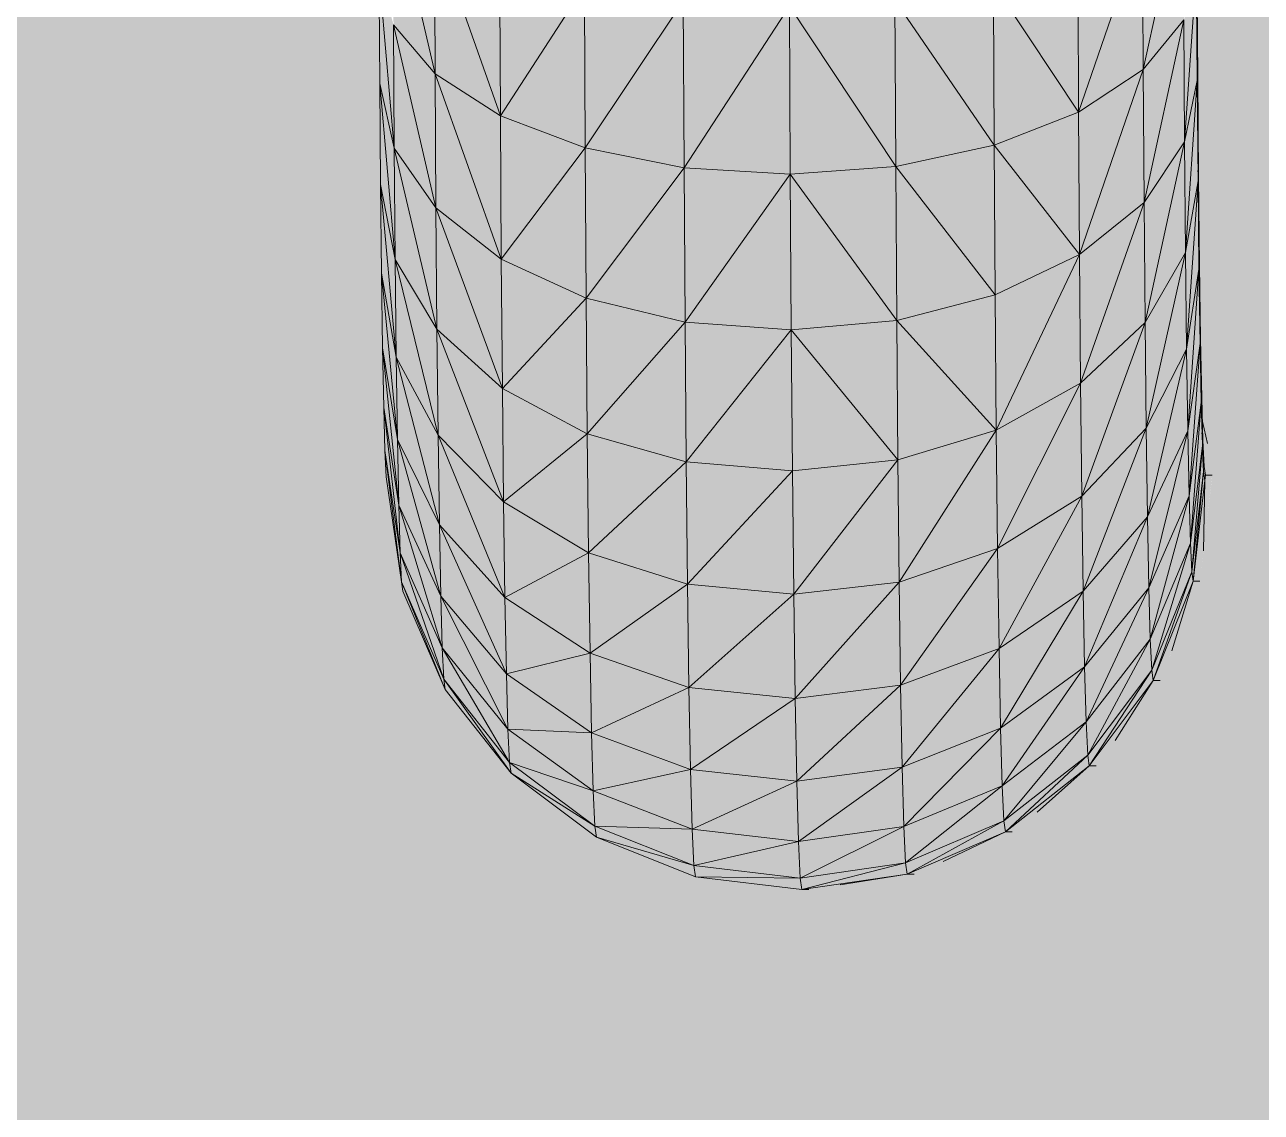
# Model space of a CAD drawing. Header units: millimetres. Extents: x 365175 to 2667127, y -330297 to -162108.
# Drawn here: x 2401698.17 to 2401727.2, y -323479.78 to -323454.25 of the extents above; entities that cross this region are included whole.
import ezdxf

# ---------------------------------------------------------------- set-up
doc = ezdxf.new("R2010")
doc.units = ezdxf.units.MM
doc.header["$MEASUREMENT"] = 0

# ---------------------------------------------------------------- blocks, each defined once
blk = doc.blocks.new('Élément de coupe_1541_4', base_point=(2775447.681, -323933.55))
at = {"linetype": 'Continuous', "lineweight": 0, "true_color": 0x000000}
h = blk.add_hatch(color=18, dxfattribs=at)
h.paths.add_polyline_path([(2401647.415, -323983.55), (2401945.194, -323983.55), (2401699.413, -323118.55), (2401647.415, -323118.55)])
h.paths.add_polyline_path([(2401670.914, -323317.55), (2401731.138, -323317.55), (2401731.138, -323413.55), (2401725.662, -323413.55), (2401725.662, -323440.946), (2401725.664, -323444.067), (2401725.67, -323447.13), (2401725.679, -323450.088), (2401725.692, -323452.889), (2401725.709, -323455.486), (2401725.728, -323457.834), (2401725.751, -323459.893), (2401725.775, -323461.629), (2401725.802, -323463.01), (2401725.806, -323463.165), (2401726.049, -323464.837), (2401725.76, -323467.316), (2401724.824, -323469.644), (2401723.324, -323471.651), (2401721.356, -323473.202), (2401719.052, -323474.191), (2401716.58, -323474.55), (2401716.418, -323474.55), (2401713.922, -323474.254), (2401711.594, -323473.325), (2401709.591, -323471.825), (2401708.044, -323469.856), (2401707.048, -323467.553), (2401706.659, -323464.867), (2401706.63, -323464.251), (2401706.602, -323463.237), (2401706.575, -323461.841), (2401706.55, -323460.088), (2401706.528, -323458.008), (2401706.508, -323455.636), (2401706.491, -323453.012), (2401706.478, -323450.182), (2401706.468, -323447.194), (2401706.463, -323444.099), (2401706.461, -323440.954), (2401706.461, -323413.55), (2401670.914, -323413.55)], flags=0)
for points in [[(2401647.415, -323478.441), (2401675.551, -323478.441), (2401675.551, -323497.285), (2401675.722, -323500.604), (2401675.873, -323503.266), (2401676.439, -323506.255), (2401677.365, -323508.488), (2401678.374, -323510.774), (2401679.712, -323512.274), (2401681.465, -323513.728), (2401683.197, -323514.373), (2401685.521, -323514.848), (2401687.596, -323514.586), (2401690.248, -323514.022), (2401692.588, -323512.864), (2401695.321, -323511.341), (2401697.832, -323509.365), (2401700.349, -323507.075), (2401702.929, -323504.413), (2401705.647, -323501.029), (2401707.515, -323498.452), (2401710.147, -323494.656), (2401712.71, -323490.482), (2401724.824, -323469.644), (2401723.324, -323471.651), (2401721.356, -323473.202), (2401719.052, -323474.191), (2401716.58, -323474.55), (2401716.418, -323474.55), (2401713.922, -323474.254), (2401711.594, -323473.325), (2401709.591, -323471.825), (2401708.044, -323469.856), (2401707.048, -323467.553), (2401706.659, -323464.867), (2401706.63, -323464.251), (2401706.602, -323463.237), (2401706.593, -323462.801), (2401699.063, -323475.756), (2401699.063, -323469.2), (2401706.514, -323456.382), (2401706.508, -323455.636), (2401706.491, -323453.012), (2401706.478, -323450.182), (2401706.468, -323447.194), (2401706.463, -323444.099), (2401706.461, -323440.954), (2401706.461, -323413.55), (2401670.914, -323413.55), (2401670.914, -323352.945), (2401650.84, -323352.945), (2401647.415, -323358.836)], [(2401725.888, -323464.828), (2401725.832, -323464.439), (2401725.847, -323464.745), (2401725.876, -323464.95)], [(2401725.888, -323464.828), (2401725.832, -323464.439), (2401725.847, -323464.745), (2401725.876, -323464.95)]]:
    blk.add_hatch(color=18, dxfattribs=at).paths.add_polyline_path(points)
blk = doc.blocks.new('Élément de coupe_1546_4', base_point=(2775447.681, -323933.55))
at = {"linetype": 'Continuous', "lineweight": 0, "true_color": 0x000000}
for points in [[(2401724.413, -323451.935), (2401724.429, -323455.302), (2401725.37, -323451.042)], [(2401725.37, -323451.042), (2401724.429, -323455.302), (2401725.384, -323454.136)], [(2401707.792, -323452.016), (2401706.816, -323451.133), (2401707.808, -323455.409)], [(2401707.792, -323452.016), (2401706.816, -323451.133), (2401707.808, -323455.409)], [(2401707.808, -323455.409), (2401706.816, -323451.133), (2401706.831, -323454.255)], [(2401707.808, -323455.409), (2401706.816, -323451.133), (2401706.831, -323454.255)], [(2401709.323, -323452.771), (2401707.792, -323452.016), (2401709.34, -323456.395)], [(2401709.323, -323452.771), (2401707.792, -323452.016), (2401709.34, -323456.395)], [(2401709.34, -323456.395), (2401707.792, -323452.016), (2401707.808, -323455.409)], [(2401709.34, -323456.395), (2401707.792, -323452.016), (2401707.808, -323455.409)], [(2401724.413, -323451.935), (2401722.896, -323452.705), (2401722.912, -323456.308)], [(2401722.912, -323456.308), (2401724.429, -323455.302), (2401724.413, -323451.935)], [(2401711.313, -323453.346), (2401709.323, -323452.771), (2401709.34, -323456.395)], [(2401711.313, -323453.346), (2401709.323, -323452.771), (2401709.34, -323456.395)], [(2401720.914, -323453.299), (2401722.912, -323456.308), (2401722.896, -323452.705)], [(2401706.831, -323454.255), (2401706.491, -323453.012), (2401706.849, -323457.149)], [(2401706.831, -323454.255), (2401706.491, -323453.012), (2401706.849, -323457.149)], [(2401706.491, -323453.012), (2401706.508, -323455.636), (2401706.849, -323457.149)], [(2401706.491, -323453.012), (2401706.508, -323455.636), (2401706.849, -323457.149)], [(2401725.402, -323457.004), (2401725.679, -323452.95), (2401725.384, -323454.136)], [(2401725.696, -323455.561), (2401725.679, -323452.95), (2401725.402, -323457.004)], [(2401725.679, -323452.839), (2401725.679, -323452.95), (2401725.694, -323455.331), (2401725.709, -323455.486), (2401725.692, -323452.889)], [(2401725.679, -323452.839), (2401725.679, -323452.95), (2401725.694, -323455.331), (2401725.709, -323455.486), (2401725.692, -323452.889)], [(2401709.34, -323456.395), (2401711.331, -323457.147), (2401711.313, -323453.346)], [(2401709.34, -323456.395), (2401711.331, -323457.147), (2401711.313, -323453.346)], [(2401711.313, -323453.346), (2401711.331, -323457.147), (2401713.633, -323453.703)], [(2401720.914, -323453.299), (2401718.602, -323453.679), (2401720.932, -323457.085)], [(2401722.912, -323456.308), (2401720.914, -323453.299), (2401720.932, -323457.085)], [(2401713.633, -323453.703), (2401711.331, -323457.147), (2401713.651, -323457.612)], [(2401716.127, -323453.816), (2401713.633, -323453.703), (2401713.651, -323457.612)], [(2401713.651, -323457.612), (2401716.145, -323457.76), (2401716.127, -323453.816)], [(2401718.602, -323453.679), (2401716.127, -323453.816), (2401718.62, -323457.581)], [(2401718.62, -323457.581), (2401716.127, -323453.816), (2401716.145, -323457.76)], [(2401720.932, -323457.085), (2401718.602, -323453.679), (2401718.62, -323457.581)], [(2401725.384, -323454.136), (2401724.429, -323455.302), (2401724.449, -323458.424)], [(2401725.384, -323454.136), (2401724.449, -323458.424), (2401725.402, -323457.004)], [(2401707.808, -323455.409), (2401706.831, -323454.255), (2401707.828, -323458.554)], [(2401707.808, -323455.409), (2401706.831, -323454.255), (2401707.828, -323458.554)], [(2401707.828, -323458.554), (2401706.831, -323454.255), (2401706.849, -323457.149)], [(2401707.828, -323458.554), (2401706.831, -323454.255), (2401706.849, -323457.149)], [(2401709.34, -323456.395), (2401707.808, -323455.409), (2401709.361, -323459.755)], [(2401709.34, -323456.395), (2401707.808, -323455.409), (2401709.361, -323459.755)], [(2401707.808, -323455.409), (2401707.828, -323458.554), (2401709.361, -323459.755)], [(2401707.808, -323455.409), (2401707.828, -323458.554), (2401709.361, -323459.755)], [(2401722.912, -323456.308), (2401722.934, -323459.649), (2401724.429, -323455.302)], [(2401724.429, -323455.302), (2401722.934, -323459.649), (2401724.449, -323458.424)], [(2401725.694, -323455.331), (2401725.695, -323455.425), (2401725.709, -323455.486)], [(2401725.694, -323455.331), (2401725.695, -323455.425), (2401725.709, -323455.486)], [(2401706.849, -323457.149), (2401706.508, -323455.636), (2401706.871, -323459.765)], [(2401706.849, -323457.149), (2401706.508, -323455.636), (2401706.871, -323459.765)], [(2401706.508, -323455.636), (2401706.528, -323458.008), (2401706.871, -323459.765)], [(2401706.508, -323455.636), (2401706.528, -323458.008), (2401706.871, -323459.765)], [(2401725.402, -323457.004), (2401725.424, -323459.598), (2401725.696, -323455.561)], [(2401725.424, -323459.598), (2401725.716, -323457.921), (2401725.696, -323455.561)], [(2401725.695, -323455.425), (2401725.714, -323457.675), (2401725.728, -323457.834), (2401725.709, -323455.486)], [(2401725.695, -323455.425), (2401725.714, -323457.675), (2401725.728, -323457.834), (2401725.709, -323455.486)], [(2401709.34, -323456.395), (2401709.361, -323459.755), (2401711.331, -323457.147)], [(2401709.34, -323456.395), (2401709.361, -323459.755), (2401711.331, -323457.147)], [(2401720.932, -323457.085), (2401722.934, -323459.649), (2401722.912, -323456.308)], [(2401707.828, -323458.554), (2401706.849, -323457.149), (2401707.851, -323461.397)], [(2401707.828, -323458.554), (2401706.849, -323457.149), (2401707.851, -323461.397)], [(2401707.851, -323461.397), (2401706.849, -323457.149), (2401706.871, -323459.765)], [(2401707.851, -323461.397), (2401706.849, -323457.149), (2401706.871, -323459.765)], [(2401709.361, -323459.755), (2401711.354, -323460.67), (2401711.331, -323457.147)], [(2401709.361, -323459.755), (2401711.354, -323460.67), (2401711.331, -323457.147)], [(2401711.331, -323457.147), (2401711.354, -323460.67), (2401713.651, -323457.612)], [(2401711.331, -323457.147), (2401711.354, -323460.67), (2401713.651, -323457.612)], [(2401718.62, -323457.581), (2401720.954, -323460.595), (2401720.932, -323457.085)], [(2401720.932, -323457.085), (2401720.954, -323460.595), (2401722.934, -323459.649)], [(2401724.449, -323458.424), (2401724.472, -323461.247), (2401725.402, -323457.004)], [(2401725.402, -323457.004), (2401724.472, -323461.247), (2401725.424, -323459.598)], [(2401711.354, -323460.67), (2401713.674, -323461.237), (2401713.651, -323457.612)], [(2401711.354, -323460.67), (2401713.674, -323461.237), (2401713.651, -323457.612)], [(2401716.145, -323457.76), (2401713.651, -323457.612), (2401713.674, -323461.237)], [(2401718.62, -323457.581), (2401716.145, -323457.76), (2401718.643, -323461.198)], [(2401718.62, -323457.581), (2401718.643, -323461.198), (2401720.954, -323460.595)], [(2401725.714, -323457.675), (2401725.714, -323457.762), (2401725.728, -323457.834)], [(2401725.714, -323457.675), (2401725.714, -323457.762), (2401725.728, -323457.834)], [(2401706.871, -323459.765), (2401706.528, -323458.008), (2401706.896, -323462.06)], [(2401706.871, -323459.765), (2401706.528, -323458.008), (2401706.896, -323462.06)], [(2401706.55, -323460.088), (2401706.896, -323462.06), (2401706.528, -323458.008)], [(2401706.55, -323460.088), (2401706.896, -323462.06), (2401706.528, -323458.008)], [(2401716.145, -323457.76), (2401713.674, -323461.237), (2401716.168, -323461.417)], [(2401716.145, -323457.76), (2401716.168, -323461.417), (2401718.643, -323461.198)], [(2401725.716, -323457.921), (2401725.424, -323459.598), (2401725.448, -323461.872)], [(2401725.448, -323461.872), (2401725.738, -323459.991), (2401725.716, -323457.921)], [(2401725.714, -323457.762), (2401725.716, -323457.921), (2401725.735, -323459.732), (2401725.751, -323459.893), (2401725.728, -323457.834)], [(2401725.714, -323457.762), (2401725.716, -323457.921), (2401725.735, -323459.732), (2401725.751, -323459.893), (2401725.728, -323457.834)], [(2401709.361, -323459.755), (2401707.828, -323458.554), (2401709.386, -323462.792)], [(2401709.361, -323459.755), (2401707.828, -323458.554), (2401709.386, -323462.792)], [(2401707.828, -323458.554), (2401707.851, -323461.397), (2401709.386, -323462.792)], [(2401707.828, -323458.554), (2401707.851, -323461.397), (2401709.386, -323462.792)], [(2401722.959, -323462.669), (2401724.449, -323458.424), (2401722.934, -323459.649)], [(2401722.959, -323462.669), (2401724.472, -323461.247), (2401724.449, -323458.424)], [(2401707.851, -323461.397), (2401706.871, -323459.765), (2401707.878, -323463.891)], [(2401707.851, -323461.397), (2401706.871, -323459.765), (2401707.878, -323463.891)], [(2401707.878, -323463.891), (2401706.871, -323459.765), (2401706.896, -323462.06)], [(2401707.878, -323463.891), (2401706.871, -323459.765), (2401706.896, -323462.06)], [(2401709.361, -323459.755), (2401709.386, -323462.792), (2401711.354, -323460.67)], [(2401709.361, -323459.755), (2401709.386, -323462.792), (2401711.354, -323460.67)], [(2401720.954, -323460.595), (2401720.98, -323463.768), (2401722.934, -323459.649)], [(2401722.934, -323459.649), (2401720.98, -323463.768), (2401722.959, -323462.669)], [(2401725.424, -323459.598), (2401724.472, -323461.247), (2401724.499, -323463.722)], [(2401724.499, -323463.722), (2401725.448, -323461.872), (2401725.424, -323459.598)], [(2401725.735, -323459.732), (2401725.736, -323459.81), (2401725.751, -323459.893)], [(2401725.735, -323459.732), (2401725.736, -323459.81), (2401725.751, -323459.893)], [(2401725.448, -323461.872), (2401725.475, -323463.788), (2401725.738, -323459.991)], [(2401725.475, -323463.788), (2401725.763, -323461.735), (2401725.738, -323459.991)], [(2401725.751, -323459.893), (2401725.736, -323459.81), (2401725.738, -323459.991), (2401725.759, -323461.464), (2401725.775, -323461.629)], [(2401725.751, -323459.893), (2401725.736, -323459.81), (2401725.738, -323459.991), (2401725.759, -323461.464), (2401725.775, -323461.629)], [(2401706.896, -323462.06), (2401706.55, -323460.088), (2401706.923, -323463.994)], [(2401706.896, -323462.06), (2401706.55, -323460.088), (2401706.923, -323463.994)], [(2401706.55, -323460.088), (2401706.575, -323461.841), (2401706.923, -323463.994)], [(2401706.55, -323460.088), (2401706.575, -323461.841), (2401706.923, -323463.994)], [(2401720.954, -323460.595), (2401718.643, -323461.198), (2401720.98, -323463.768)], [(2401711.354, -323460.67), (2401709.386, -323462.792), (2401711.38, -323463.855)], [(2401711.354, -323460.67), (2401709.386, -323462.792), (2401711.38, -323463.855)], [(2401711.354, -323460.67), (2401711.38, -323463.855), (2401713.674, -323461.237)], [(2401711.354, -323460.67), (2401711.38, -323463.855), (2401713.674, -323461.237)], [(2401716.168, -323461.417), (2401718.67, -323464.469), (2401718.643, -323461.198)], [(2401718.643, -323461.198), (2401718.67, -323464.469), (2401720.98, -323463.768)], [(2401709.386, -323462.792), (2401707.851, -323461.397), (2401709.415, -323465.456)], [(2401709.386, -323462.792), (2401707.851, -323461.397), (2401709.415, -323465.456)], [(2401709.415, -323465.456), (2401707.851, -323461.397), (2401707.878, -323463.891)], [(2401709.415, -323465.456), (2401707.851, -323461.397), (2401707.878, -323463.891)], [(2401713.674, -323461.237), (2401711.38, -323463.855), (2401713.702, -323464.514)], [(2401713.674, -323461.237), (2401711.38, -323463.855), (2401713.702, -323464.514)], [(2401713.674, -323461.237), (2401713.702, -323464.514), (2401716.168, -323461.417)], [(2401713.674, -323461.237), (2401713.702, -323464.514), (2401716.168, -323461.417)], [(2401713.702, -323464.514), (2401716.196, -323464.723), (2401716.168, -323461.417)], [(2401713.702, -323464.514), (2401716.196, -323464.723), (2401716.168, -323461.417)], [(2401716.168, -323461.417), (2401716.196, -323464.723), (2401718.67, -323464.469)], [(2401722.987, -323465.318), (2401724.472, -323461.247), (2401722.959, -323462.669)], [(2401724.472, -323461.247), (2401722.987, -323465.318), (2401724.499, -323463.722)], [(2401725.759, -323461.464), (2401725.76, -323461.533), (2401725.775, -323461.629)], [(2401725.759, -323461.464), (2401725.76, -323461.533), (2401725.775, -323461.629)], [(2401725.505, -323465.314), (2401725.763, -323461.735), (2401725.475, -323463.788)], [(2401725.505, -323465.314), (2401725.789, -323463.124), (2401725.763, -323461.735)], [(2401725.76, -323461.533), (2401725.763, -323461.735), (2401725.784, -323462.837), (2401725.802, -323463.01), (2401725.775, -323461.629)], [(2401725.76, -323461.533), (2401725.763, -323461.735), (2401725.784, -323462.837), (2401725.802, -323463.01), (2401725.775, -323461.629)], [(2401706.923, -323463.994), (2401706.575, -323461.841), (2401706.953, -323465.534)], [(2401706.923, -323463.994), (2401706.575, -323461.841), (2401706.953, -323465.534)], [(2401706.953, -323465.534), (2401706.575, -323461.841), (2401706.602, -323463.237)], [(2401706.953, -323465.534), (2401706.575, -323461.841), (2401706.602, -323463.237)], [(2401707.878, -323463.891), (2401706.896, -323462.06), (2401707.908, -323465.993)], [(2401707.878, -323463.891), (2401706.896, -323462.06), (2401707.908, -323465.993)], [(2401706.896, -323462.06), (2401706.923, -323463.994), (2401707.908, -323465.993)], [(2401706.896, -323462.06), (2401706.923, -323463.994), (2401707.908, -323465.993)], [(2401724.499, -323463.722), (2401724.528, -323465.808), (2401725.448, -323461.872)], [(2401725.448, -323461.872), (2401724.528, -323465.808), (2401725.475, -323463.788)], [(2401720.98, -323463.768), (2401721.01, -323466.552), (2401722.959, -323462.669)], [(2401722.959, -323462.669), (2401721.01, -323466.552), (2401722.987, -323465.318)], [(2401709.386, -323462.792), (2401709.415, -323465.456), (2401711.38, -323463.855)], [(2401709.386, -323462.792), (2401709.415, -323465.456), (2401711.38, -323463.855)], [(2401725.802, -323463.01), (2401725.784, -323462.837), (2401725.785, -323462.9)], [(2401725.802, -323463.01), (2401725.784, -323462.837), (2401725.785, -323462.9)], [(2401725.785, -323462.9), (2401725.789, -323463.124), (2401725.809, -323463.834), (2401725.83, -323464.014), (2401725.802, -323463.01)], [(2401725.785, -323462.9), (2401725.789, -323463.124), (2401725.809, -323463.834), (2401725.83, -323464.014), (2401725.802, -323463.01)], [(2401706.602, -323463.237), (2401706.984, -323466.652), (2401706.953, -323465.534)], [(2401706.602, -323463.237), (2401706.984, -323466.652), (2401706.953, -323465.534)], [(2401706.984, -323466.652), (2401706.602, -323463.237), (2401706.63, -323464.251)], [(2401706.984, -323466.652), (2401706.602, -323463.237), (2401706.63, -323464.251)], [(2401725.505, -323465.314), (2401725.536, -323466.423), (2401725.789, -323463.124)], [(2401725.536, -323466.423), (2401725.817, -323464.133), (2401725.789, -323463.124)], [(2401725.939, -323464.081), (2401725.806, -323463.165), (2401725.817, -323463.566)], [(2401720.98, -323463.768), (2401718.67, -323464.469), (2401718.701, -323467.337)], [(2401720.98, -323463.768), (2401718.701, -323467.337), (2401721.01, -323466.552)], [(2401724.499, -323463.722), (2401722.987, -323465.318), (2401723.019, -323467.551)], [(2401724.499, -323463.722), (2401723.019, -323467.551), (2401724.528, -323465.808)], [(2401725.475, -323463.788), (2401724.528, -323465.808), (2401724.56, -323467.469)], [(2401725.475, -323463.788), (2401724.56, -323467.469), (2401725.505, -323465.314)], [(2401725.817, -323463.566), (2401725.83, -323464.014), (2401725.859, -323464.623), (2401725.888, -323464.828), (2401726.048, -323464.828), (2401725.939, -323464.081)], [(2401707.908, -323465.993), (2401706.923, -323463.994), (2401707.94, -323467.666)], [(2401707.908, -323465.993), (2401706.923, -323463.994), (2401707.94, -323467.666)], [(2401707.94, -323467.666), (2401706.923, -323463.994), (2401706.953, -323465.534)], [(2401707.94, -323467.666), (2401706.923, -323463.994), (2401706.953, -323465.534)], [(2401709.415, -323465.456), (2401707.878, -323463.891), (2401709.447, -323467.701)], [(2401709.415, -323465.456), (2401707.878, -323463.891), (2401709.447, -323467.701)], [(2401707.878, -323463.891), (2401707.908, -323465.993), (2401709.447, -323467.701)], [(2401707.878, -323463.891), (2401707.908, -323465.993), (2401709.447, -323467.701)], [(2401711.38, -323463.855), (2401709.415, -323465.456), (2401711.41, -323466.649)], [(2401711.38, -323463.855), (2401709.415, -323465.456), (2401711.41, -323466.649)], [(2401711.38, -323463.855), (2401711.41, -323466.649), (2401713.702, -323464.514)], [(2401711.38, -323463.855), (2401711.41, -323466.649), (2401713.702, -323464.514)], [(2401725.809, -323463.834), (2401725.811, -323463.883), (2401725.83, -323464.014)], [(2401725.809, -323463.834), (2401725.811, -323463.883), (2401725.83, -323464.014)], [(2401725.83, -323464.014), (2401725.811, -323463.883), (2401725.817, -323464.133), (2401725.83, -323464.398), (2401725.859, -323464.623)], [(2401725.83, -323464.014), (2401725.811, -323463.883), (2401725.817, -323464.133), (2401725.83, -323464.398), (2401725.859, -323464.623)], [(2401706.63, -323464.251), (2401707.016, -323467.331), (2401706.984, -323466.652)], [(2401706.63, -323464.251), (2401707.016, -323467.331), (2401706.984, -323466.652)], [(2401706.63, -323464.251), (2401706.659, -323464.867), (2401707.016, -323467.331)], [(2401706.63, -323464.251), (2401706.659, -323464.867), (2401707.016, -323467.331)], [(2401725.536, -323466.423), (2401725.568, -323467.096), (2401725.817, -323464.133)], [(2401725.568, -323467.096), (2401725.847, -323464.745), (2401725.817, -323464.133)], [(2401725.83, -323464.398), (2401725.832, -323464.439), (2401725.859, -323464.623)], [(2401725.83, -323464.398), (2401725.832, -323464.439), (2401725.859, -323464.623)], [(2401713.702, -323464.514), (2401711.41, -323466.649), (2401713.733, -323467.388)], [(2401713.702, -323464.514), (2401711.41, -323466.649), (2401713.733, -323467.388)], [(2401713.702, -323464.514), (2401713.733, -323467.388), (2401716.196, -323464.723)], [(2401713.702, -323464.514), (2401713.733, -323467.388), (2401716.196, -323464.723)], [(2401716.196, -323464.723), (2401716.227, -323467.623), (2401718.67, -323464.469)], [(2401716.196, -323464.723), (2401716.227, -323467.623), (2401718.67, -323464.469)], [(2401716.227, -323467.623), (2401718.701, -323467.337), (2401718.67, -323464.469)], [(2401716.227, -323467.623), (2401718.701, -323467.337), (2401718.67, -323464.469)], [(2401713.733, -323467.388), (2401716.227, -323467.623), (2401716.196, -323464.723)], [(2401713.733, -323467.388), (2401716.227, -323467.623), (2401716.196, -323464.723)], [(2401725.568, -323467.096), (2401725.6, -323467.316), (2401725.847, -323464.745)], [(2401725.6, -323467.316), (2401725.876, -323464.95), (2401725.847, -323464.745)], [(2401725.876, -323464.95), (2401725.6, -323467.316), (2401725.76, -323467.316), (2401725.842, -323466.607)], [(2401725.842, -323466.607), (2401725.846, -323466.577), (2401725.888, -323464.828), (2401725.876, -323464.95)], [(2401725.846, -323466.577), (2401726.048, -323464.828), (2401725.888, -323464.828)], [(2401725.848, -323466.558), (2401725.888, -323464.828), (2401725.846, -323466.577)], [(2401707.94, -323467.666), (2401706.953, -323465.534), (2401707.974, -323468.881)], [(2401707.94, -323467.666), (2401706.953, -323465.534), (2401707.974, -323468.881)], [(2401706.953, -323465.534), (2401706.984, -323466.652), (2401707.974, -323468.881)], [(2401706.953, -323465.534), (2401706.984, -323466.652), (2401707.974, -323468.881)], [(2401711.41, -323466.649), (2401709.415, -323465.456), (2401709.447, -323467.701)], [(2401711.41, -323466.649), (2401709.415, -323465.456), (2401709.447, -323467.701)], [(2401722.987, -323465.318), (2401721.01, -323466.552), (2401721.044, -323468.897)], [(2401721.044, -323468.897), (2401723.019, -323467.551), (2401722.987, -323465.318)], [(2401724.56, -323467.469), (2401724.594, -323468.676), (2401725.505, -323465.314)], [(2401725.505, -323465.314), (2401724.594, -323468.676), (2401725.536, -323466.423)], [(2401723.019, -323467.551), (2401723.053, -323469.328), (2401724.528, -323465.808)], [(2401724.528, -323465.808), (2401723.053, -323469.328), (2401724.56, -323467.469)], [(2401709.447, -323467.701), (2401707.908, -323465.993), (2401709.481, -323469.488)], [(2401709.447, -323467.701), (2401707.908, -323465.993), (2401709.481, -323469.488)], [(2401707.908, -323465.993), (2401707.94, -323467.666), (2401709.481, -323469.488)], [(2401707.908, -323465.993), (2401707.94, -323467.666), (2401709.481, -323469.488)], [(2401724.594, -323468.676), (2401724.629, -323469.408), (2401725.536, -323466.423)], [(2401725.536, -323466.423), (2401724.629, -323469.408), (2401725.568, -323467.096)], [(2401707.974, -323468.882), (2401706.984, -323466.652), (2401708.009, -323469.619)], [(2401707.974, -323468.882), (2401706.984, -323466.652), (2401708.009, -323469.619)], [(2401706.984, -323466.652), (2401707.016, -323467.331), (2401708.009, -323469.619)], [(2401706.984, -323466.652), (2401707.016, -323467.331), (2401708.009, -323469.619)], [(2401709.447, -323467.701), (2401711.444, -323469.003), (2401711.41, -323466.649)], [(2401709.447, -323467.701), (2401711.444, -323469.003), (2401711.41, -323466.649)], [(2401713.733, -323467.388), (2401711.41, -323466.649), (2401711.444, -323469.003)], [(2401713.733, -323467.388), (2401711.41, -323466.649), (2401711.444, -323469.003)], [(2401721.01, -323466.552), (2401718.701, -323467.337), (2401718.735, -323469.755)], [(2401721.01, -323466.552), (2401718.701, -323467.337), (2401718.735, -323469.755)], [(2401718.735, -323469.755), (2401721.044, -323468.897), (2401721.01, -323466.552)], [(2401718.735, -323469.755), (2401721.044, -323468.897), (2401721.01, -323466.552)], [(2401724.629, -323469.408), (2401724.663, -323469.644), (2401725.568, -323467.096)], [(2401725.568, -323467.096), (2401724.663, -323469.644), (2401725.6, -323467.316)], [(2401708.009, -323469.619), (2401707.016, -323467.331), (2401708.044, -323469.856)], [(2401708.009, -323469.619), (2401707.016, -323467.331), (2401708.044, -323469.856)], [(2401708.044, -323469.856), (2401707.016, -323467.331), (2401707.048, -323467.553)], [(2401708.044, -323469.856), (2401707.016, -323467.331), (2401707.048, -323467.553)], [(2401711.444, -323469.003), (2401713.767, -323469.81), (2401713.733, -323467.388)], [(2401711.444, -323469.003), (2401713.767, -323469.81), (2401713.733, -323467.388)], [(2401716.227, -323467.623), (2401713.733, -323467.388), (2401713.767, -323469.81)], [(2401716.227, -323467.623), (2401713.733, -323467.388), (2401713.767, -323469.81)], [(2401718.701, -323467.337), (2401716.227, -323467.623), (2401716.262, -323470.066)], [(2401718.701, -323467.337), (2401716.227, -323467.623), (2401716.262, -323470.066)], [(2401716.262, -323470.066), (2401718.735, -323469.755), (2401718.701, -323467.337)], [(2401716.262, -323470.066), (2401718.735, -323469.755), (2401718.701, -323467.337)], [(2401721.044, -323468.897), (2401721.08, -323470.764), (2401723.019, -323467.551)], [(2401721.044, -323468.897), (2401721.08, -323470.764), (2401723.019, -323467.551)], [(2401723.019, -323467.551), (2401721.08, -323470.764), (2401723.053, -323469.328)], [(2401723.019, -323467.551), (2401721.08, -323470.764), (2401723.053, -323469.328)], [(2401724.56, -323467.469), (2401723.053, -323469.328), (2401723.089, -323470.619)], [(2401724.56, -323467.469), (2401723.089, -323470.619), (2401724.594, -323468.676)], [(2401724.663, -323469.644), (2401724.824, -323469.644), (2401725.103, -323468.948), (2401725.6, -323467.316)], [(2401725.6, -323467.316), (2401725.104, -323468.948), (2401725.76, -323467.316)], [(2401707.94, -323467.666), (2401709.517, -323470.787), (2401709.481, -323469.488)], [(2401707.94, -323467.666), (2401709.517, -323470.787), (2401709.481, -323469.488)], [(2401707.94, -323467.666), (2401707.974, -323468.882), (2401709.517, -323470.787)], [(2401707.94, -323467.666), (2401707.974, -323468.882), (2401709.517, -323470.787)], [(2401709.447, -323467.701), (2401709.481, -323469.488), (2401711.444, -323469.003)], [(2401709.447, -323467.701), (2401709.481, -323469.488), (2401711.444, -323469.003)], [(2401713.767, -323469.81), (2401716.262, -323470.066), (2401716.227, -323467.623)], [(2401713.767, -323469.81), (2401716.262, -323470.066), (2401716.227, -323467.623)], [(2401723.089, -323470.619), (2401723.127, -323471.403), (2401724.594, -323468.676)], [(2401723.089, -323470.619), (2401723.127, -323471.403), (2401724.594, -323468.676)], [(2401724.594, -323468.676), (2401723.127, -323471.403), (2401724.629, -323469.408)], [(2401724.594, -323468.676), (2401723.127, -323471.403), (2401724.629, -323469.408)], [(2401709.517, -323470.787), (2401707.974, -323468.882), (2401709.555, -323471.575)], [(2401709.517, -323470.787), (2401707.974, -323468.882), (2401709.555, -323471.575)], [(2401707.974, -323468.882), (2401708.009, -323469.619), (2401709.555, -323471.575)], [(2401707.974, -323468.882), (2401708.009, -323469.619), (2401709.555, -323471.575)], [(2401711.444, -323469.003), (2401709.481, -323469.488), (2401711.48, -323470.877)], [(2401711.444, -323469.003), (2401709.481, -323469.488), (2401711.48, -323470.877)], [(2401713.767, -323469.81), (2401711.444, -323469.003), (2401711.48, -323470.877)], [(2401713.767, -323469.81), (2401711.444, -323469.003), (2401711.48, -323470.877)], [(2401718.735, -323469.755), (2401718.772, -323471.679), (2401721.044, -323468.897)], [(2401718.735, -323469.755), (2401718.772, -323471.679), (2401721.044, -323468.897)], [(2401721.044, -323468.897), (2401718.772, -323471.679), (2401721.08, -323470.764)], [(2401721.044, -323468.897), (2401718.772, -323471.679), (2401721.08, -323470.764)], [(2401723.053, -323469.328), (2401721.08, -323470.764), (2401721.117, -323472.12)], [(2401723.053, -323469.328), (2401721.08, -323470.764), (2401721.117, -323472.12)], [(2401721.117, -323472.12), (2401723.089, -323470.619), (2401723.053, -323469.328)], [(2401721.117, -323472.12), (2401723.089, -323470.619), (2401723.053, -323469.328)], [(2401709.555, -323471.575), (2401708.009, -323469.619), (2401709.591, -323471.825)], [(2401709.555, -323471.575), (2401708.009, -323469.619), (2401709.591, -323471.825)], [(2401708.009, -323469.619), (2401708.044, -323469.856), (2401709.591, -323471.825)], [(2401708.009, -323469.619), (2401708.044, -323469.856), (2401709.591, -323471.825)], [(2401711.48, -323470.877), (2401709.481, -323469.488), (2401709.517, -323470.787)], [(2401711.48, -323470.877), (2401709.481, -323469.488), (2401709.517, -323470.787)], [(2401723.127, -323471.403), (2401723.162, -323471.651), (2401724.629, -323469.408)], [(2401723.127, -323471.403), (2401723.162, -323471.651), (2401724.629, -323469.408)], [(2401723.162, -323471.651), (2401724.663, -323469.644), (2401724.629, -323469.408)], [(2401723.162, -323471.651), (2401724.663, -323469.644), (2401724.629, -323469.408)], [(2401713.767, -323469.81), (2401711.48, -323470.877), (2401713.804, -323471.738)], [(2401713.767, -323469.81), (2401711.48, -323470.877), (2401713.804, -323471.738)], [(2401713.767, -323469.81), (2401713.804, -323471.738), (2401716.262, -323470.066)], [(2401713.767, -323469.81), (2401713.804, -323471.738), (2401716.262, -323470.066)], [(2401716.262, -323470.066), (2401716.299, -323472.011), (2401718.735, -323469.755)], [(2401716.262, -323470.066), (2401716.299, -323472.011), (2401718.735, -323469.755)], [(2401718.735, -323469.755), (2401716.299, -323472.011), (2401718.772, -323471.679)], [(2401718.735, -323469.755), (2401716.299, -323472.011), (2401718.772, -323471.679)], [(2401724.663, -323469.644), (2401723.162, -323471.651), (2401723.324, -323471.651), (2401723.771, -323471.053)], [(2401724.663, -323469.644), (2401723.162, -323471.651), (2401723.324, -323471.651), (2401723.771, -323471.053)], [(2401723.771, -323471.053), (2401724.824, -323469.644), (2401724.663, -323469.644)], [(2401723.771, -323471.053), (2401724.824, -323469.644), (2401724.663, -323469.644)], [(2401716.262, -323470.066), (2401713.804, -323471.738), (2401716.299, -323472.011)], [(2401716.262, -323470.066), (2401713.804, -323471.738), (2401716.299, -323472.011)], [(2401711.48, -323470.877), (2401709.517, -323470.787), (2401711.518, -323472.239)], [(2401711.48, -323470.877), (2401709.517, -323470.787), (2401711.518, -323472.239)], [(2401709.517, -323470.787), (2401709.555, -323471.575), (2401711.518, -323472.239)], [(2401709.517, -323470.787), (2401709.555, -323471.575), (2401711.518, -323472.239)], [(2401721.08, -323470.764), (2401718.772, -323471.679), (2401718.811, -323473.077)], [(2401721.08, -323470.764), (2401718.772, -323471.679), (2401718.811, -323473.077)], [(2401718.811, -323473.077), (2401721.117, -323472.12), (2401721.08, -323470.764)], [(2401718.811, -323473.077), (2401721.117, -323472.12), (2401721.08, -323470.764)], [(2401721.117, -323472.12), (2401721.157, -323472.944), (2401723.089, -323470.619)], [(2401721.117, -323472.12), (2401721.157, -323472.944), (2401723.089, -323470.619)], [(2401723.089, -323470.619), (2401721.157, -323472.944), (2401723.127, -323471.403)], [(2401723.089, -323470.619), (2401721.157, -323472.944), (2401723.127, -323471.403)], [(2401711.48, -323470.877), (2401711.518, -323472.239), (2401713.804, -323471.738)], [(2401711.48, -323470.877), (2401711.518, -323472.239), (2401713.804, -323471.738)], [(2401711.518, -323472.239), (2401709.555, -323471.575), (2401711.557, -323473.066)], [(2401711.518, -323472.239), (2401709.555, -323471.575), (2401711.557, -323473.066)], [(2401709.555, -323471.575), (2401709.591, -323471.825), (2401711.557, -323473.066)], [(2401709.555, -323471.575), (2401709.591, -323471.825), (2401711.557, -323473.066)], [(2401721.194, -323473.202), (2401723.127, -323471.403), (2401721.157, -323472.944)], [(2401721.194, -323473.202), (2401723.127, -323471.403), (2401721.157, -323472.944)], [(2401723.127, -323471.403), (2401721.194, -323473.202), (2401723.162, -323471.651)], [(2401723.127, -323471.403), (2401721.194, -323473.202), (2401723.162, -323471.651)], [(2401723.162, -323471.651), (2401721.194, -323473.202), (2401721.356, -323473.202), (2401721.941, -323472.741)], [(2401723.162, -323471.651), (2401721.194, -323473.202), (2401721.356, -323473.202), (2401721.941, -323472.741)], [(2401723.162, -323471.651), (2401721.941, -323472.741), (2401723.324, -323471.651)], [(2401723.162, -323471.651), (2401721.941, -323472.741), (2401723.324, -323471.651)], [(2401711.557, -323473.066), (2401709.591, -323471.825), (2401711.594, -323473.325)], [(2401711.557, -323473.066), (2401709.591, -323471.825), (2401711.594, -323473.325)], [(2401711.518, -323472.239), (2401713.843, -323473.139), (2401713.804, -323471.738)], [(2401711.518, -323472.239), (2401713.843, -323473.139), (2401713.804, -323471.738)], [(2401716.299, -323472.011), (2401713.804, -323471.738), (2401713.843, -323473.139)], [(2401716.299, -323472.011), (2401713.804, -323471.738), (2401713.843, -323473.139)], [(2401718.772, -323471.679), (2401716.299, -323472.011), (2401716.338, -323473.425)], [(2401718.772, -323471.679), (2401716.299, -323472.011), (2401716.338, -323473.425)], [(2401718.772, -323471.679), (2401716.338, -323473.425), (2401718.811, -323473.077)], [(2401718.772, -323471.679), (2401716.338, -323473.425), (2401718.811, -323473.077)], [(2401713.843, -323473.139), (2401711.518, -323472.239), (2401711.557, -323473.066)], [(2401713.843, -323473.139), (2401711.518, -323472.239), (2401711.557, -323473.066)], [(2401716.299, -323472.011), (2401713.843, -323473.139), (2401716.338, -323473.425)], [(2401716.299, -323472.011), (2401713.843, -323473.139), (2401716.338, -323473.425)], [(2401721.117, -323472.12), (2401718.811, -323473.077), (2401718.852, -323473.926)], [(2401721.117, -323472.12), (2401718.811, -323473.077), (2401718.852, -323473.926)], [(2401721.117, -323472.12), (2401718.852, -323473.926), (2401721.157, -323472.944)], [(2401721.117, -323472.12), (2401718.852, -323473.926), (2401721.157, -323472.944)], [(2401713.843, -323473.139), (2401711.557, -323473.066), (2401713.884, -323473.989)], [(2401713.843, -323473.139), (2401711.557, -323473.066), (2401713.884, -323473.989)], [(2401711.557, -323473.066), (2401711.594, -323473.325), (2401713.884, -323473.989)], [(2401711.557, -323473.066), (2401711.594, -323473.325), (2401713.884, -323473.989)], [(2401716.338, -323473.425), (2401716.379, -323474.283), (2401718.811, -323473.077)], [(2401716.338, -323473.425), (2401716.379, -323474.283), (2401718.811, -323473.077)], [(2401716.379, -323474.283), (2401718.852, -323473.926), (2401718.811, -323473.077)], [(2401716.379, -323474.283), (2401718.852, -323473.926), (2401718.811, -323473.077)], [(2401721.157, -323472.944), (2401718.852, -323473.926), (2401718.89, -323474.191)], [(2401721.157, -323472.944), (2401718.852, -323473.926), (2401718.89, -323474.191)], [(2401721.157, -323472.944), (2401718.89, -323474.191), (2401721.194, -323473.202)], [(2401721.157, -323472.944), (2401718.89, -323474.191), (2401721.194, -323473.202)], [(2401713.884, -323473.989), (2401711.594, -323473.325), (2401713.922, -323474.254)], [(2401713.884, -323473.989), (2401711.594, -323473.325), (2401713.922, -323474.254)], [(2401713.843, -323473.139), (2401713.884, -323473.989), (2401716.338, -323473.425)], [(2401713.843, -323473.139), (2401713.884, -323473.989), (2401716.338, -323473.425)], [(2401718.89, -323474.191), (2401719.052, -323474.191), (2401719.736, -323473.897), (2401721.194, -323473.202)], [(2401718.89, -323474.191), (2401719.052, -323474.191), (2401719.736, -323473.897), (2401721.194, -323473.202)], [(2401719.735, -323473.897), (2401721.356, -323473.202), (2401721.194, -323473.202)], [(2401719.735, -323473.897), (2401721.356, -323473.202), (2401721.194, -323473.202)], [(2401716.338, -323473.425), (2401713.884, -323473.989), (2401716.379, -323474.283)], [(2401716.338, -323473.425), (2401713.884, -323473.989), (2401716.379, -323474.283)], [(2401713.884, -323473.989), (2401713.922, -323474.254), (2401716.379, -323474.283)], [(2401713.884, -323473.989), (2401713.922, -323474.254), (2401716.379, -323474.283)], [(2401716.379, -323474.283), (2401716.418, -323474.55), (2401718.852, -323473.926)], [(2401716.379, -323474.283), (2401716.418, -323474.55), (2401718.852, -323473.926)], [(2401718.852, -323473.926), (2401716.418, -323474.55), (2401718.89, -323474.191)], [(2401718.852, -323473.926), (2401716.418, -323474.55), (2401718.89, -323474.191)], [(2401716.379, -323474.283), (2401713.922, -323474.254), (2401716.418, -323474.55)], [(2401716.379, -323474.283), (2401713.922, -323474.254), (2401716.418, -323474.55)], [(2401718.89, -323474.191), (2401716.418, -323474.55), (2401716.58, -323474.55), (2401717.313, -323474.443)], [(2401718.89, -323474.191), (2401716.418, -323474.55), (2401716.58, -323474.55), (2401717.313, -323474.443)], [(2401717.313, -323474.443), (2401719.052, -323474.191), (2401718.89, -323474.191)], [(2401717.313, -323474.443), (2401719.052, -323474.191), (2401718.89, -323474.191)]]:
    blk.add_hatch(color=18, dxfattribs=at).paths.add_polyline_path(points)
at = {"color": 7, "linetype": 'Continuous', "lineweight": 20}
for p, q in [((2401725.37, -323451.042), (2401724.429, -323455.302)), ((2401707.808, -323455.409), (2401706.816, -323451.133)), ((2401709.34, -323456.395), (2401707.792, -323452.016)), ((2401707.792, -323452.016), (2401707.808, -323455.409)), ((2401724.413, -323451.935), (2401722.912, -323456.308)), ((2401724.429, -323455.302), (2401724.413, -323451.935)), ((2401709.323, -323452.771), (2401709.34, -323456.395)), ((2401722.912, -323456.308), (2401722.896, -323452.705)), ((2401706.849, -323457.149), (2401706.491, -323453.012)), ((2401706.491, -323453.012), (2401706.508, -323455.636)), ((2401725.679, -323452.95), (2401725.402, -323457.004)), ((2401725.696, -323455.561), (2401725.679, -323452.95)), ((2401725.692, -323452.889), (2401725.709, -323455.486)), ((2401709.34, -323456.395), (2401711.313, -323453.346)), ((2401711.313, -323453.346), (2401711.331, -323457.147)), ((2401720.914, -323453.299), (2401722.912, -323456.308)), ((2401720.932, -323457.085), (2401720.914, -323453.299)), ((2401711.331, -323457.147), (2401713.633, -323453.703)), ((2401713.651, -323457.612), (2401713.633, -323453.703)), ((2401713.651, -323457.612), (2401716.127, -323453.816)), ((2401716.127, -323453.816), (2401718.62, -323457.581)), ((2401716.145, -323457.76), (2401716.127, -323453.816)), ((2401718.602, -323453.679), (2401720.932, -323457.085)), ((2401718.62, -323457.581), (2401718.602, -323453.679)), ((2401724.429, -323455.302), (2401725.384, -323454.136)), ((2401725.384, -323454.136), (2401724.449, -323458.424)), ((2401725.402, -323457.004), (2401725.384, -323454.136)), ((2401706.831, -323454.255), (2401707.808, -323455.409)), ((2401707.828, -323458.554), (2401706.831, -323454.255)), ((2401706.831, -323454.255), (2401706.849, -323457.149)), ((2401707.808, -323455.409), (2401709.34, -323456.395)), ((2401709.361, -323459.755), (2401707.808, -323455.409)), ((2401707.808, -323455.409), (2401707.828, -323458.554)), ((2401722.912, -323456.308), (2401724.429, -323455.302)), ((2401724.429, -323455.302), (2401722.934, -323459.649)), ((2401724.449, -323458.424), (2401724.429, -323455.302)), ((2401725.694, -323455.331), (2401725.709, -323455.486)), ((2401706.508, -323455.636), (2401706.849, -323457.149)), ((2401706.871, -323459.765), (2401706.508, -323455.636)), ((2401706.508, -323455.636), (2401706.528, -323458.008)), ((2401725.402, -323457.004), (2401725.696, -323455.561)), ((2401725.696, -323455.561), (2401725.424, -323459.598)), ((2401725.716, -323457.921), (2401725.696, -323455.561)), ((2401725.709, -323455.486), (2401725.728, -323457.834)), ((2401709.34, -323456.395), (2401711.331, -323457.147)), ((2401709.34, -323456.395), (2401709.361, -323459.755)), ((2401720.932, -323457.085), (2401722.912, -323456.308)), ((2401722.934, -323459.649), (2401722.912, -323456.308)), ((2401706.849, -323457.149), (2401707.828, -323458.554)), ((2401707.851, -323461.397), (2401706.849, -323457.149)), ((2401706.849, -323457.149), (2401706.871, -323459.765)), ((2401709.361, -323459.755), (2401711.331, -323457.147)), ((2401711.331, -323457.147), (2401713.651, -323457.612)), ((2401711.331, -323457.147), (2401711.354, -323460.67)), ((2401718.62, -323457.581), (2401720.932, -323457.085)), ((2401720.954, -323460.595), (2401720.932, -323457.085)), ((2401720.932, -323457.085), (2401722.934, -323459.649)), ((2401724.449, -323458.424), (2401725.402, -323457.004)), ((2401725.402, -323457.004), (2401724.472, -323461.247)), ((2401725.424, -323459.598), (2401725.402, -323457.004)), ((2401711.354, -323460.67), (2401713.651, -323457.612)), ((2401713.651, -323457.612), (2401716.145, -323457.76)), ((2401713.674, -323461.237), (2401713.651, -323457.612)), ((2401716.145, -323457.76), (2401718.62, -323457.581)), ((2401718.62, -323457.581), (2401720.954, -323460.595)), ((2401718.643, -323461.198), (2401718.62, -323457.581)), ((2401725.714, -323457.675), (2401725.728, -323457.834)), ((2401706.528, -323458.008), (2401706.871, -323459.765)), ((2401706.528, -323458.008), (2401706.55, -323460.088)), ((2401706.896, -323462.06), (2401706.528, -323458.008)), ((2401713.674, -323461.237), (2401716.145, -323457.76)), ((2401716.145, -323457.76), (2401718.643, -323461.198)), ((2401716.168, -323461.417), (2401716.145, -323457.76)), ((2401725.424, -323459.598), (2401725.716, -323457.921)), ((2401725.716, -323457.921), (2401725.448, -323461.872)), ((2401725.738, -323459.991), (2401725.716, -323457.921)), ((2401725.728, -323457.834), (2401725.751, -323459.893)), ((2401707.828, -323458.554), (2401709.361, -323459.755)), ((2401709.386, -323462.792), (2401707.828, -323458.554)), ((2401707.828, -323458.554), (2401707.851, -323461.397)), ((2401722.934, -323459.649), (2401724.449, -323458.424)), ((2401724.449, -323458.424), (2401722.959, -323462.669)), ((2401724.472, -323461.247), (2401724.449, -323458.424)), ((2401706.871, -323459.765), (2401707.851, -323461.397)), ((2401707.878, -323463.891), (2401706.871, -323459.765)), ((2401706.871, -323459.765), (2401706.896, -323462.06)), ((2401709.361, -323459.755), (2401711.354, -323460.67)), ((2401709.361, -323459.755), (2401709.386, -323462.792)), ((2401720.954, -323460.595), (2401722.934, -323459.649)), ((2401722.934, -323459.649), (2401720.98, -323463.768)), ((2401722.959, -323462.669), (2401722.934, -323459.649)), ((2401724.472, -323461.247), (2401725.424, -323459.598)), ((2401725.424, -323459.598), (2401724.499, -323463.722)), ((2401725.448, -323461.872), (2401725.424, -323459.598)), ((2401725.735, -323459.732), (2401725.751, -323459.893)), ((2401725.448, -323461.872), (2401725.738, -323459.991)), ((2401725.738, -323459.991), (2401725.475, -323463.788)), ((2401725.763, -323461.735), (2401725.738, -323459.991)), ((2401725.751, -323459.893), (2401725.775, -323461.629)), ((2401706.55, -323460.088), (2401706.896, -323462.06)), ((2401706.923, -323463.994), (2401706.55, -323460.088)), ((2401706.55, -323460.088), (2401706.575, -323461.841)), ((2401718.643, -323461.198), (2401720.954, -323460.595)), ((2401720.98, -323463.768), (2401720.954, -323460.595)), ((2401709.386, -323462.792), (2401711.354, -323460.67)), ((2401711.354, -323460.67), (2401713.674, -323461.237)), ((2401711.354, -323460.67), (2401711.38, -323463.855)), ((2401716.168, -323461.417), (2401718.643, -323461.198)), ((2401718.643, -323461.198), (2401720.98, -323463.768)), ((2401718.67, -323464.469), (2401718.643, -323461.198)), ((2401707.851, -323461.397), (2401709.386, -323462.792)), ((2401709.415, -323465.456), (2401707.851, -323461.397)), ((2401707.851, -323461.397), (2401707.878, -323463.891)), ((2401711.38, -323463.855), (2401713.674, -323461.237)), ((2401713.674, -323461.237), (2401716.168, -323461.417)), ((2401713.702, -323464.514), (2401713.674, -323461.237)), ((2401713.702, -323464.514), (2401716.168, -323461.417)), ((2401716.168, -323461.417), (2401718.67, -323464.469)), ((2401716.196, -323464.723), (2401716.168, -323461.417)), ((2401722.959, -323462.669), (2401724.472, -323461.247)), ((2401724.472, -323461.247), (2401722.987, -323465.318)), ((2401724.499, -323463.722), (2401724.472, -323461.247)), ((2401725.759, -323461.464), (2401725.775, -323461.629)), ((2401725.475, -323463.788), (2401725.763, -323461.735)), ((2401725.763, -323461.735), (2401725.505, -323465.314)), ((2401725.789, -323463.124), (2401725.763, -323461.735)), ((2401725.775, -323461.629), (2401725.802, -323463.01)), ((2401706.575, -323461.841), (2401706.923, -323463.994)), ((2401706.953, -323465.534), (2401706.575, -323461.841)), ((2401706.575, -323461.841), (2401706.602, -323463.237)), ((2401706.896, -323462.06), (2401707.878, -323463.891)), ((2401706.896, -323462.06), (2401706.923, -323463.994)), ((2401707.908, -323465.993), (2401706.896, -323462.06)), ((2401724.499, -323463.722), (2401725.448, -323461.872)), ((2401725.448, -323461.872), (2401724.528, -323465.808)), ((2401725.475, -323463.788), (2401725.448, -323461.872)), ((2401720.98, -323463.768), (2401722.959, -323462.669)), ((2401722.959, -323462.669), (2401721.01, -323466.552)), ((2401722.987, -323465.318), (2401722.959, -323462.669)), ((2401709.386, -323462.792), (2401711.38, -323463.855)), ((2401709.386, -323462.792), (2401709.415, -323465.456)), ((2401725.784, -323462.841), (2401725.802, -323463.01)), ((2401706.602, -323463.237), (2401706.953, -323465.534)), ((2401706.984, -323466.652), (2401706.602, -323463.237)), ((2401706.602, -323463.237), (2401706.63, -323464.251)), ((2401725.505, -323465.314), (2401725.789, -323463.124)), ((2401725.789, -323463.124), (2401725.536, -323466.423)), ((2401725.817, -323464.133), (2401725.789, -323463.124)), ((2401725.802, -323463.01), (2401725.83, -323464.014)), ((2401718.67, -323464.469), (2401720.98, -323463.768)), ((2401718.701, -323467.337), (2401720.98, -323463.768)), ((2401721.01, -323466.552), (2401720.98, -323463.768)), ((2401722.987, -323465.318), (2401724.499, -323463.722)), ((2401724.499, -323463.722), (2401723.019, -323467.551)), ((2401724.528, -323465.808), (2401724.499, -323463.722)), ((2401724.528, -323465.808), (2401725.475, -323463.788)), ((2401725.475, -323463.788), (2401724.56, -323467.469)), ((2401725.505, -323465.314), (2401725.475, -323463.788)), ((2401725.817, -323463.566), (2401725.939, -323464.081)), ((2401706.923, -323463.994), (2401707.908, -323465.993)), ((2401707.94, -323467.666), (2401706.923, -323463.994)), ((2401706.923, -323463.994), (2401706.953, -323465.534)), ((2401707.878, -323463.891), (2401709.415, -323465.456)), ((2401709.447, -323467.701), (2401707.878, -323463.891)), ((2401707.878, -323463.891), (2401707.908, -323465.993)), ((2401709.415, -323465.456), (2401711.38, -323463.855)), ((2401711.38, -323463.855), (2401711.41, -323466.649)), ((2401711.38, -323463.855), (2401713.702, -323464.514)), ((2401725.809, -323463.834), (2401725.83, -323464.014)), ((2401725.83, -323464.014), (2401725.859, -323464.623)), ((2401706.63, -323464.251), (2401706.984, -323466.652)), ((2401707.016, -323467.331), (2401706.63, -323464.251)), ((2401706.63, -323464.251), (2401706.659, -323464.867)), ((2401725.536, -323466.423), (2401725.817, -323464.133)), ((2401725.817, -323464.133), (2401725.568, -323467.096)), ((2401725.832, -323464.439), (2401725.817, -323464.133)), ((2401725.83, -323464.398), (2401725.859, -323464.623)), ((2401711.41, -323466.649), (2401713.702, -323464.514)), ((2401713.702, -323464.514), (2401716.196, -323464.723)), ((2401713.733, -323467.388), (2401713.702, -323464.514)), ((2401716.196, -323464.723), (2401718.67, -323464.469)), ((2401716.227, -323467.623), (2401718.67, -323464.469)), ((2401718.701, -323467.337), (2401718.67, -323464.469)), ((2401725.847, -323464.745), (2401725.832, -323464.439)), ((2401725.859, -323464.623), (2401725.888, -323464.828)), ((2401706.659, -323464.867), (2401707.016, -323467.331)), ((2401713.733, -323467.388), (2401716.196, -323464.723)), ((2401716.227, -323467.623), (2401716.196, -323464.723)), ((2401725.568, -323467.096), (2401725.847, -323464.745)), ((2401725.847, -323464.745), (2401725.6, -323467.316)), ((2401725.6, -323467.316), (2401725.876, -323464.95)), ((2401725.876, -323464.95), (2401725.842, -323466.607)), ((2401725.876, -323464.95), (2401725.847, -323464.745)), ((2401725.888, -323464.828), (2401725.876, -323464.95)), ((2401726.048, -323464.828), (2401725.888, -323464.828)), ((2401706.953, -323465.534), (2401707.94, -323467.666)), ((2401707.974, -323468.882), (2401706.953, -323465.534)), ((2401706.953, -323465.534), (2401706.984, -323466.652)), ((2401709.415, -323465.456), (2401709.447, -323467.701)), ((2401709.415, -323465.456), (2401711.41, -323466.649)), ((2401721.01, -323466.552), (2401722.987, -323465.318)), ((2401721.044, -323468.897), (2401722.987, -323465.318)), ((2401723.019, -323467.551), (2401722.987, -323465.318)), ((2401724.56, -323467.469), (2401725.505, -323465.314)), ((2401725.505, -323465.314), (2401724.594, -323468.676)), ((2401725.536, -323466.423), (2401725.505, -323465.314)), ((2401723.019, -323467.551), (2401724.528, -323465.808)), ((2401724.528, -323465.808), (2401723.053, -323469.328)), ((2401724.56, -323467.469), (2401724.528, -323465.808)), ((2401707.908, -323465.993), (2401709.447, -323467.701)), ((2401709.481, -323469.488), (2401707.908, -323465.993)), ((2401707.908, -323465.993), (2401707.94, -323467.666)), ((2401724.594, -323468.676), (2401725.536, -323466.423)), ((2401725.536, -323466.423), (2401724.629, -323469.408)), ((2401725.568, -323467.096), (2401725.536, -323466.423)), ((2401706.984, -323466.652), (2401707.974, -323468.882)), ((2401708.009, -323469.619), (2401706.984, -323466.652)), ((2401706.984, -323466.652), (2401707.016, -323467.331)), ((2401709.447, -323467.701), (2401711.41, -323466.649)), ((2401711.41, -323466.649), (2401713.733, -323467.388)), ((2401711.41, -323466.649), (2401711.444, -323469.003)), ((2401718.701, -323467.337), (2401721.01, -323466.552)), ((2401718.735, -323469.755), (2401721.01, -323466.552)), ((2401721.044, -323468.897), (2401721.01, -323466.552)), ((2401724.629, -323469.408), (2401725.568, -323467.096)), ((2401725.568, -323467.096), (2401724.663, -323469.644)), ((2401725.6, -323467.316), (2401725.568, -323467.096)), ((2401707.016, -323467.331), (2401708.009, -323469.619)), ((2401708.044, -323469.856), (2401707.016, -323467.331)), ((2401707.016, -323467.331), (2401707.048, -323467.553)), ((2401707.048, -323467.553), (2401708.044, -323469.856)), ((2401711.444, -323469.003), (2401713.733, -323467.388)), ((2401713.733, -323467.388), (2401716.227, -323467.623)), ((2401713.767, -323469.81), (2401713.733, -323467.388)), ((2401716.227, -323467.623), (2401718.701, -323467.337)), ((2401716.262, -323470.066), (2401718.701, -323467.337)), ((2401718.735, -323469.755), (2401718.701, -323467.337)), ((2401721.044, -323468.897), (2401723.019, -323467.551)), ((2401721.08, -323470.764), (2401723.019, -323467.551)), ((2401723.053, -323469.328), (2401723.019, -323467.551)), ((2401723.053, -323469.328), (2401724.56, -323467.469)), ((2401724.56, -323467.469), (2401723.089, -323470.619)), ((2401724.594, -323468.676), (2401724.56, -323467.469)), ((2401724.663, -323469.644), (2401725.6, -323467.316)), ((2401725.6, -323467.316), (2401725.104, -323468.948)), ((2401725.76, -323467.316), (2401725.6, -323467.316)), ((2401707.94, -323467.666), (2401709.481, -323469.488)), ((2401709.517, -323470.787), (2401707.94, -323467.666)), ((2401707.94, -323467.666), (2401707.974, -323468.882)), ((2401709.447, -323467.701), (2401711.444, -323469.003)), ((2401709.447, -323467.701), (2401709.481, -323469.488)), ((2401713.767, -323469.81), (2401716.227, -323467.623)), ((2401716.262, -323470.066), (2401716.227, -323467.623)), ((2401723.089, -323470.619), (2401724.594, -323468.676)), ((2401724.594, -323468.676), (2401723.127, -323471.403)), ((2401724.629, -323469.408), (2401724.594, -323468.676)), ((2401707.974, -323468.882), (2401709.517, -323470.787)), ((2401709.555, -323471.575), (2401707.974, -323468.882)), ((2401707.974, -323468.882), (2401708.009, -323469.619)), ((2401709.481, -323469.488), (2401711.444, -323469.003)), ((2401711.444, -323469.003), (2401713.767, -323469.81)), ((2401711.444, -323469.003), (2401711.48, -323470.877)), ((2401718.735, -323469.755), (2401721.044, -323468.897)), ((2401718.772, -323471.679), (2401721.044, -323468.897)), ((2401721.08, -323470.764), (2401721.044, -323468.897)), ((2401721.08, -323470.764), (2401723.053, -323469.328)), ((2401721.117, -323472.12), (2401723.053, -323469.328)), ((2401723.089, -323470.619), (2401723.053, -323469.328)), ((2401708.009, -323469.619), (2401709.555, -323471.575)), ((2401709.591, -323471.825), (2401708.009, -323469.619)), ((2401708.009, -323469.619), (2401708.044, -323469.856)), ((2401709.481, -323469.488), (2401711.48, -323470.877)), ((2401709.481, -323469.488), (2401709.517, -323470.787)), ((2401723.127, -323471.403), (2401724.629, -323469.408)), ((2401724.629, -323469.408), (2401723.162, -323471.651)), ((2401724.663, -323469.644), (2401724.629, -323469.408)), ((2401708.044, -323469.856), (2401709.591, -323471.825)), ((2401711.48, -323470.877), (2401713.767, -323469.81)), ((2401713.767, -323469.81), (2401716.262, -323470.066)), ((2401713.804, -323471.738), (2401713.767, -323469.81)), ((2401716.262, -323470.066), (2401718.735, -323469.755)), ((2401716.299, -323472.011), (2401718.735, -323469.755)), ((2401718.772, -323471.679), (2401718.735, -323469.755)), ((2401723.162, -323471.651), (2401724.663, -323469.644)), ((2401724.663, -323469.644), (2401723.771, -323471.053)), ((2401724.824, -323469.644), (2401724.663, -323469.644)), ((2401713.804, -323471.738), (2401716.262, -323470.066)), ((2401716.299, -323472.011), (2401716.262, -323470.066)), ((2401709.517, -323470.787), (2401711.48, -323470.877)), ((2401709.517, -323470.787), (2401711.518, -323472.239)), ((2401709.517, -323470.787), (2401709.555, -323471.575)), ((2401718.772, -323471.679), (2401721.08, -323470.764)), ((2401718.811, -323473.077), (2401721.08, -323470.764)), ((2401721.117, -323472.12), (2401721.08, -323470.764)), ((2401721.117, -323472.12), (2401723.089, -323470.619)), ((2401721.157, -323472.944), (2401723.089, -323470.619)), ((2401723.127, -323471.403), (2401723.089, -323470.619)), ((2401711.48, -323470.877), (2401713.804, -323471.738)), ((2401711.48, -323470.877), (2401711.518, -323472.239)), ((2401709.555, -323471.575), (2401711.518, -323472.239)), ((2401709.555, -323471.575), (2401711.557, -323473.066)), ((2401709.555, -323471.575), (2401709.591, -323471.825)), ((2401721.157, -323472.944), (2401723.127, -323471.403)), ((2401721.194, -323473.202), (2401723.127, -323471.403)), ((2401721.194, -323473.202), (2401723.162, -323471.651)), ((2401721.941, -323472.741), (2401723.162, -323471.651)), ((2401723.162, -323471.651), (2401723.127, -323471.403)), ((2401723.324, -323471.651), (2401723.162, -323471.651)), ((2401709.591, -323471.825), (2401711.557, -323473.066)), ((2401709.591, -323471.825), (2401711.594, -323473.325)), ((2401711.518, -323472.239), (2401713.804, -323471.738)), ((2401713.804, -323471.738), (2401716.299, -323472.011)), ((2401713.843, -323473.139), (2401713.804, -323471.738)), ((2401716.299, -323472.011), (2401718.772, -323471.679)), ((2401716.338, -323473.425), (2401718.772, -323471.679)), ((2401718.811, -323473.077), (2401718.772, -323471.679)), ((2401711.518, -323472.239), (2401713.843, -323473.139)), ((2401711.518, -323472.239), (2401711.557, -323473.066)), ((2401713.843, -323473.139), (2401716.299, -323472.011)), ((2401716.338, -323473.425), (2401716.299, -323472.011)), ((2401718.811, -323473.077), (2401721.117, -323472.12)), ((2401718.852, -323473.926), (2401721.117, -323472.12)), ((2401721.157, -323472.944), (2401721.117, -323472.12)), ((2401711.557, -323473.066), (2401713.843, -323473.139)), ((2401711.557, -323473.066), (2401713.884, -323473.989)), ((2401711.557, -323473.066), (2401711.594, -323473.325)), ((2401716.338, -323473.425), (2401718.811, -323473.077)), ((2401716.379, -323474.283), (2401718.811, -323473.077)), ((2401718.852, -323473.926), (2401718.811, -323473.077)), ((2401718.852, -323473.926), (2401721.157, -323472.944)), ((2401718.89, -323474.191), (2401721.157, -323472.944)), ((2401721.194, -323473.202), (2401721.157, -323472.944)), ((2401711.594, -323473.325), (2401713.884, -323473.989)), ((2401711.594, -323473.325), (2401713.922, -323474.254)), ((2401713.843, -323473.139), (2401716.338, -323473.425)), ((2401713.884, -323473.989), (2401713.843, -323473.139)), ((2401718.89, -323474.191), (2401721.194, -323473.202)), ((2401719.735, -323473.897), (2401721.194, -323473.202)), ((2401721.356, -323473.202), (2401721.194, -323473.202)), ((2401713.884, -323473.989), (2401716.338, -323473.425)), ((2401716.379, -323474.283), (2401716.338, -323473.425)), ((2401713.884, -323473.989), (2401716.379, -323474.283)), ((2401713.922, -323474.254), (2401713.884, -323473.989)), ((2401716.379, -323474.283), (2401718.852, -323473.926)), ((2401716.418, -323474.55), (2401718.852, -323473.926)), ((2401718.89, -323474.191), (2401718.852, -323473.926)), ((2401713.922, -323474.254), (2401716.379, -323474.283)), ((2401713.922, -323474.254), (2401716.418, -323474.55)), ((2401716.418, -323474.55), (2401718.89, -323474.191)), ((2401717.312, -323474.443), (2401718.89, -323474.191)), ((2401719.052, -323474.191), (2401718.89, -323474.191)), ((2401716.418, -323474.55), (2401716.379, -323474.283)), ((2401716.58, -323474.55), (2401716.418, -323474.55))]:
    blk.add_line(p, q, dxfattribs=at)

msp = doc.modelspace()

# ---------------------------------------------------------------- block references
at = {"lineweight": 0}
for name in ['Élément de coupe_1541_4', 'Élément de coupe_1546_4']:
    msp.add_blockref(name, (2775447.681, -323933.55), dxfattribs=at)

doc.saveas('drawing.dxf')
